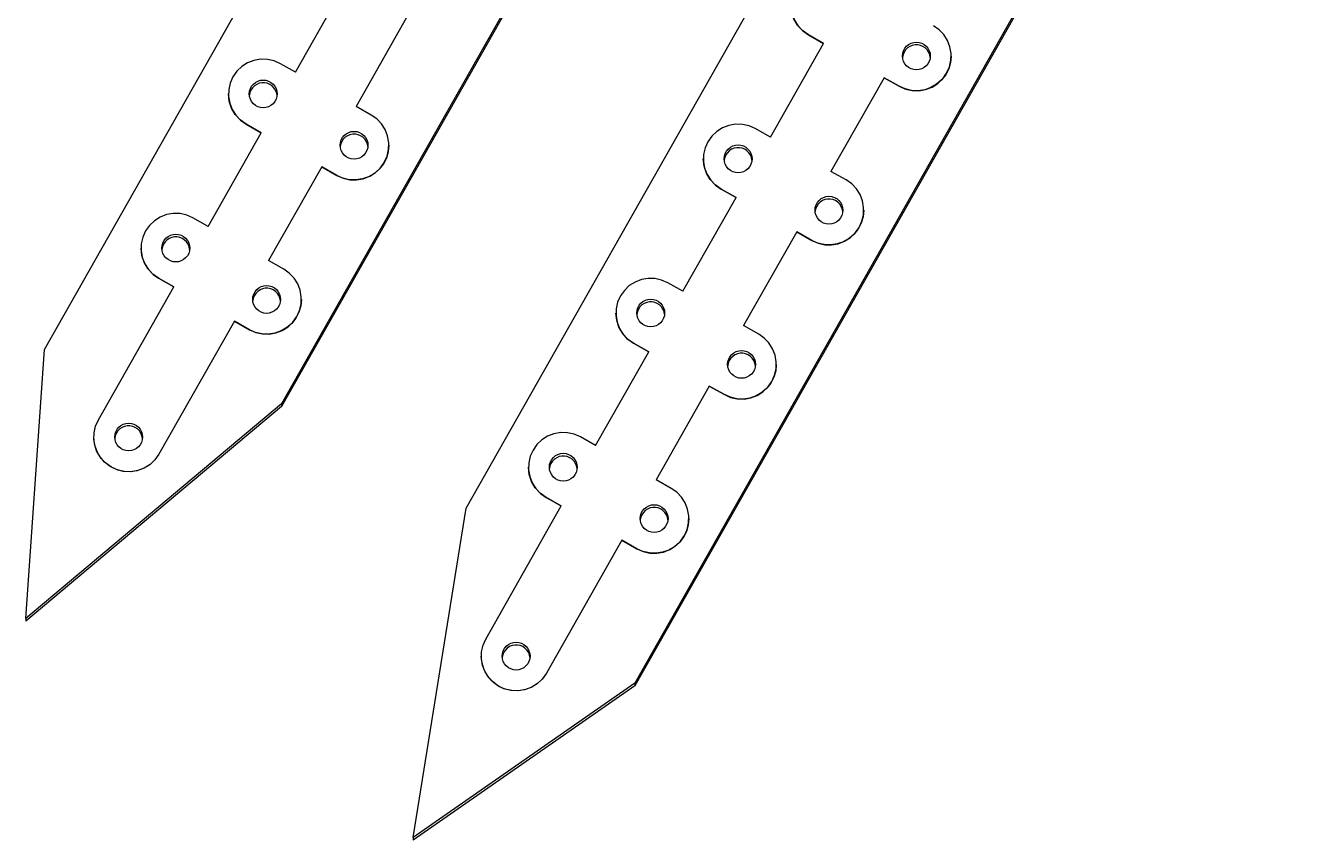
# Model space of a CAD drawing. Extents: x 2.75 to 8.34, y 2.35 to 7.17.
# Drawn here: x 7.5665 to 7.9313, y 2.3506 to 2.581 of the extents above; entities that cross this region are included whole.
import ezdxf

# ---------------------------------------------------------------- set-up
doc = ezdxf.new("R2010")
doc.units = 0
doc.header["$LTSCALE"] = 0.5
doc.layers.add('TANGENT_LINES', color=7, linetype='CONTINUOUS')
doc.layers.add('VISIBLE', color=7, linetype='CONTINUOUS')

msp = doc.modelspace()

# ---------------------------------------------------------------- linework, layer by layer
at = {"layer": 'TANGENT_LINES'}
for p, q in [((7.78794, 2.57844), (7.78794, 2.57843)), ((7.81363, 2.5639), (7.81363, 2.5639)), ((7.62884, 2.55318), (7.62884, 2.55318)), ((7.65454, 2.53865), (7.65454, 2.53865)), ((7.76321, 2.53481), (7.76321, 2.5348)), ((7.7889, 2.52027), (7.7889, 2.52027)), ((7.60411, 2.50955), (7.60411, 2.50955)), ((7.6298, 2.49502), (7.6298, 2.49502)), ((7.73847, 2.49118), (7.73847, 2.49117)), ((7.76417, 2.47664), (7.76417, 2.47664)), ((7.60418, 2.4598), (7.60418, 2.4598)), ((7.71374, 2.44755), (7.71374, 2.44754)), ((7.73943, 2.43302), (7.73943, 2.43301)), ((7.71381, 2.39779), (7.71381, 2.3978))]:
    msp.add_line(p, q, dxfattribs=at)
at = {"layer": 'VISIBLE'}
for p, q in [((7.57177, 2.48943), (7.76118, 2.82353)), ((7.81661, 2.78761), (7.63886, 2.47408)), ((7.81661, 2.78686), (7.63886, 2.47332)), ((7.6911, 2.44453), (7.86885, 2.75806)), ((7.93133, 2.73459), (7.73879, 2.39496)), ((7.93133, 2.73383), (7.73879, 2.39421)), ((7.64283, 2.56787), (7.65786, 2.59439)), ((7.67499, 2.5847), (7.65995, 2.55818)), ((7.67499, 2.5847), (7.65996, 2.55818)), ((7.77719, 2.54949), (7.79222, 2.57601)), ((7.78794, 2.57844), (7.79222, 2.57601)), ((7.79222, 2.57601), (7.78794, 2.57843)), ((7.82833, 2.57245), (7.82833, 2.57246)), ((7.64283, 2.56787), (7.63854, 2.57029)), ((7.80935, 2.56633), (7.79432, 2.53981)), ((7.80935, 2.56632), (7.79432, 2.5398)), ((7.80935, 2.56633), (7.81363, 2.5639)), ((7.80935, 2.56633), (7.80935, 2.56632)), ((7.81363, 2.5639), (7.80935, 2.56632)), ((7.62385, 2.56174), (7.62385, 2.56173)), ((7.66424, 2.55576), (7.65995, 2.55818)), ((7.61809, 2.52424), (7.63313, 2.55076)), ((7.62884, 2.55318), (7.63313, 2.55076)), ((7.63312, 2.55076), (7.62884, 2.55318)), ((7.77719, 2.54949), (7.77291, 2.55192)), ((7.66923, 2.5472), (7.66923, 2.54721)), ((7.75821, 2.54336), (7.75821, 2.54336)), ((7.65026, 2.54107), (7.63522, 2.51455)), ((7.65026, 2.54107), (7.63522, 2.51455)), ((7.65026, 2.54107), (7.65026, 2.54107)), ((7.65454, 2.53865), (7.65026, 2.54107)), ((7.65026, 2.54107), (7.65454, 2.53865)), ((7.7986, 2.53738), (7.79432, 2.53981)), ((7.75245, 2.50587), (7.76749, 2.53239)), ((7.76321, 2.53481), (7.76749, 2.53239)), ((7.76749, 2.53238), (7.76321, 2.5348)), ((7.80359, 2.52882), (7.80359, 2.52883)), ((7.61809, 2.52424), (7.61381, 2.52666)), ((7.78462, 2.5227), (7.76958, 2.49618)), ((7.78462, 2.52269), (7.76958, 2.49617)), ((7.78462, 2.5227), (7.7889, 2.52027)), ((7.78462, 2.5227), (7.78462, 2.52269)), ((7.7889, 2.52027), (7.78462, 2.52269)), ((7.59912, 2.51811), (7.59912, 2.5181)), ((7.6395, 2.51213), (7.63522, 2.51455)), ((7.58705, 2.46949), (7.60839, 2.50713)), ((7.60839, 2.50713), (7.60411, 2.50955)), ((7.60411, 2.50955), (7.60839, 2.50713)), ((7.75245, 2.50587), (7.74817, 2.50829)), ((7.6445, 2.50357), (7.6445, 2.50358)), ((7.73348, 2.49973), (7.73348, 2.49973)), ((7.62552, 2.49744), (7.60418, 2.4598)), ((7.62552, 2.49744), (7.60418, 2.4598)), ((7.62552, 2.49744), (7.62552, 2.49744)), ((7.6298, 2.49502), (7.62552, 2.49744)), ((7.62552, 2.49744), (7.6298, 2.49502)), ((7.77387, 2.49375), (7.76958, 2.49618)), ((7.56652, 2.41331), (7.57177, 2.48943)), ((7.72772, 2.46224), (7.74275, 2.48876)), ((7.73847, 2.49118), (7.74275, 2.48876)), ((7.74275, 2.48875), (7.73847, 2.49117)), ((7.77886, 2.48519), (7.77886, 2.4852)), ((7.75988, 2.47907), (7.74485, 2.45255)), ((7.75988, 2.47906), (7.74485, 2.45254)), ((7.75988, 2.47907), (7.76417, 2.47664)), ((7.75988, 2.47907), (7.75988, 2.47906)), ((7.76417, 2.47664), (7.75988, 2.47906)), ((7.63886, 2.47408), (7.56652, 2.41331)), ((7.63886, 2.47408), (7.63886, 2.47332)), ((7.63886, 2.47332), (7.56652, 2.41256)), ((7.72772, 2.46224), (7.72344, 2.46466)), ((7.70874, 2.4561), (7.70874, 2.4561)), ((7.74913, 2.45012), (7.74485, 2.45255)), ((7.67615, 2.35131), (7.6911, 2.44453)), ((7.69668, 2.40748), (7.71802, 2.44513)), ((7.71374, 2.44755), (7.71802, 2.44513)), ((7.71802, 2.44512), (7.71374, 2.44754)), ((7.75412, 2.44157), (7.75412, 2.44157)), ((7.73515, 2.43544), (7.71381, 2.3978)), ((7.73515, 2.43543), (7.71381, 2.39779)), ((7.73515, 2.43544), (7.73515, 2.43543)), ((7.73515, 2.43544), (7.73943, 2.43302)), ((7.73943, 2.43301), (7.73515, 2.43543)), ((7.56652, 2.41331), (7.56652, 2.41256)), ((7.73879, 2.39496), (7.67615, 2.35131)), ((7.73879, 2.39421), (7.67615, 2.35055)), ((7.73879, 2.39496), (7.73879, 2.39421)), ((7.67615, 2.35131), (7.67615, 2.35055))]:
    msp.add_line(p, q, dxfattribs=at)
for points in [[(7.79764, 2.59555), (7.79588, 2.59633), (7.79399, 2.59675), (7.79206, 2.5968), (7.79016, 2.59647), (7.78836, 2.59577), (7.78673, 2.59474), (7.78534, 2.59341), (7.78423, 2.59184), (7.78344, 2.59007), (7.78302, 2.58819), (7.78297, 2.58627), (7.7833, 2.58437), (7.784, 2.58257), (7.78503, 2.58094), (7.78636, 2.57955), (7.78794, 2.57844)], [(7.78794, 2.57843), (7.78625, 2.57964), (7.78486, 2.58117), (7.78381, 2.58296), (7.78317, 2.58493), (7.78295, 2.58699)], [(7.81363, 2.5639), (7.8154, 2.56312), (7.81728, 2.5627), (7.81921, 2.56265), (7.82111, 2.56298), (7.82291, 2.56368), (7.82454, 2.56471), (7.82594, 2.56604), (7.82705, 2.56761), (7.82783, 2.56938), (7.82825, 2.57126), (7.8283, 2.57318), (7.82797, 2.57508), (7.82727, 2.57688), (7.82624, 2.57851), (7.82491, 2.5799), (7.82333, 2.58101)], [(7.8224, 2.57208), (7.82225, 2.57283), (7.82196, 2.57354), (7.82153, 2.57419), (7.82098, 2.57473), (7.82034, 2.57516), (7.81963, 2.57546), (7.81887, 2.57561), (7.8181, 2.57561), (7.81734, 2.57546), (7.81663, 2.57516), (7.81599, 2.57473), (7.81544, 2.57419), (7.81501, 2.57354), (7.81472, 2.57283), (7.81457, 2.57208)], [(7.82833, 2.57245), (7.82815, 2.5706), (7.82763, 2.56881), (7.82678, 2.56716), (7.82563, 2.56569), (7.82422, 2.56447), (7.82261, 2.56353), (7.82086, 2.56291), (7.81901, 2.56264), (7.81715, 2.56271), (7.81534, 2.56314), (7.81363, 2.5639)], [(7.63854, 2.57029), (7.63678, 2.57107), (7.6349, 2.5715), (7.63297, 2.57154), (7.63107, 2.57121), (7.62927, 2.57052), (7.62764, 2.56949), (7.62624, 2.56816), (7.62513, 2.56658), (7.62435, 2.56482), (7.62392, 2.56294), (7.62388, 2.56101), (7.62421, 2.55912), (7.6249, 2.55732), (7.62593, 2.55569), (7.62727, 2.55429), (7.62884, 2.55318)], [(7.63761, 2.56136), (7.63746, 2.56211), (7.63717, 2.56283), (7.63674, 2.56347), (7.63619, 2.56401), (7.63555, 2.56444), (7.63484, 2.56474), (7.63408, 2.56489), (7.63331, 2.56489), (7.63255, 2.56474), (7.63184, 2.56444), (7.63119, 2.56401), (7.63065, 2.56347), (7.63022, 2.56283), (7.62993, 2.56211), (7.62977, 2.56136)], [(7.62884, 2.55318), (7.62716, 2.55438), (7.62576, 2.55592), (7.62471, 2.55771), (7.62407, 2.55967), (7.62385, 2.56173)], [(7.65454, 2.53865), (7.6563, 2.53787), (7.65818, 2.53745), (7.66011, 2.5374), (7.66201, 2.53773), (7.66381, 2.53843), (7.66544, 2.53946), (7.66684, 2.54079), (7.66795, 2.54236), (7.66873, 2.54412), (7.66916, 2.546), (7.6692, 2.54793), (7.66887, 2.54983), (7.66818, 2.55163), (7.66715, 2.55326), (7.66581, 2.55465), (7.66424, 2.55576)], [(7.66331, 2.54682), (7.66316, 2.54758), (7.66286, 2.54829), (7.66243, 2.54893), (7.66189, 2.54948), (7.66124, 2.54991), (7.66053, 2.5502), (7.65977, 2.55035), (7.659, 2.55035), (7.65824, 2.5502), (7.65753, 2.54991), (7.65689, 2.54948), (7.65634, 2.54893), (7.65591, 2.54829), (7.65562, 2.54758), (7.65547, 2.54682)], [(7.77291, 2.55192), (7.77114, 2.5527), (7.76926, 2.55312), (7.76733, 2.55317), (7.76543, 2.55284), (7.76363, 2.55214), (7.762, 2.55111), (7.7606, 2.54978), (7.75949, 2.54821), (7.75871, 2.54644), (7.75829, 2.54456), (7.75824, 2.54264), (7.75857, 2.54074), (7.75926, 2.53894), (7.7603, 2.53731), (7.76163, 2.53592), (7.76321, 2.53481)], [(7.66923, 2.5472), (7.66905, 2.54535), (7.66853, 2.54356), (7.66768, 2.54191), (7.66653, 2.54044), (7.66513, 2.53921), (7.66352, 2.53828), (7.66176, 2.53766), (7.65992, 2.53738), (7.65805, 2.53746), (7.65624, 2.53789), (7.65454, 2.53865)], [(7.77197, 2.54298), (7.77182, 2.54374), (7.77153, 2.54445), (7.7711, 2.54509), (7.77055, 2.54563), (7.76991, 2.54606), (7.7692, 2.54636), (7.76844, 2.54651), (7.76767, 2.54651), (7.76691, 2.54636), (7.7662, 2.54606), (7.76556, 2.54563), (7.76501, 2.54509), (7.76458, 2.54445), (7.76429, 2.54374), (7.76414, 2.54298)], [(7.76321, 2.5348), (7.76152, 2.53601), (7.76012, 2.53754), (7.75908, 2.53933), (7.75843, 2.5413), (7.75821, 2.54336)], [(7.7889, 2.52027), (7.79066, 2.51949), (7.79255, 2.51907), (7.79448, 2.51902), (7.79638, 2.51935), (7.79818, 2.52005), (7.79981, 2.52108), (7.8012, 2.52241), (7.80231, 2.52398), (7.8031, 2.52575), (7.80352, 2.52763), (7.80357, 2.52955), (7.80324, 2.53145), (7.80254, 2.53325), (7.80151, 2.53488), (7.80018, 2.53627), (7.7986, 2.53738)], [(7.79767, 2.52845), (7.79752, 2.5292), (7.79722, 2.52992), (7.79679, 2.53056), (7.79625, 2.5311), (7.79561, 2.53153), (7.79489, 2.53183), (7.79414, 2.53198), (7.79336, 2.53198), (7.79261, 2.53183), (7.79189, 2.53153), (7.79125, 2.5311), (7.79071, 2.53056), (7.79028, 2.52992), (7.78998, 2.5292), (7.78983, 2.52845)], [(7.80359, 2.52882), (7.80342, 2.52697), (7.80289, 2.52518), (7.80204, 2.52353), (7.80089, 2.52206), (7.79949, 2.52084), (7.79788, 2.5199), (7.79612, 2.51928), (7.79428, 2.51901), (7.79242, 2.51908), (7.7906, 2.51951), (7.7889, 2.52027)], [(7.61381, 2.52666), (7.61204, 2.52745), (7.61016, 2.52787), (7.60823, 2.52791), (7.60633, 2.52758), (7.60453, 2.52689), (7.6029, 2.52586), (7.6015, 2.52453), (7.60039, 2.52295), (7.59961, 2.52119), (7.59919, 2.51931), (7.59914, 2.51738), (7.59947, 2.51549), (7.60017, 2.51369), (7.6012, 2.51206), (7.60253, 2.51066), (7.60411, 2.50955)], [(7.61288, 2.51773), (7.61273, 2.51848), (7.61243, 2.5192), (7.612, 2.51984), (7.61146, 2.52038), (7.61082, 2.52081), (7.6101, 2.52111), (7.60934, 2.52126), (7.60857, 2.52126), (7.60782, 2.52111), (7.6071, 2.52081), (7.60646, 2.52038), (7.60591, 2.51984), (7.60549, 2.5192), (7.60519, 2.51848), (7.60504, 2.51773)], [(7.60411, 2.50955), (7.60242, 2.51076), (7.60103, 2.51229), (7.59998, 2.51408), (7.59933, 2.51604), (7.59912, 2.5181)], [(7.6298, 2.49502), (7.63157, 2.49424), (7.63345, 2.49382), (7.63538, 2.49377), (7.63728, 2.4941), (7.63908, 2.4948), (7.64071, 2.49583), (7.64211, 2.49716), (7.64322, 2.49873), (7.644, 2.50049), (7.64442, 2.50237), (7.64447, 2.5043), (7.64414, 2.5062), (7.64344, 2.508), (7.64241, 2.50963), (7.64108, 2.51102), (7.6395, 2.51213)], [(7.63857, 2.50319), (7.63842, 2.50395), (7.63813, 2.50466), (7.6377, 2.5053), (7.63715, 2.50585), (7.63651, 2.50628), (7.6358, 2.50657), (7.63504, 2.50672), (7.63427, 2.50672), (7.63351, 2.50657), (7.6328, 2.50628), (7.63215, 2.50585), (7.63161, 2.5053), (7.63118, 2.50466), (7.63088, 2.50395), (7.63073, 2.50319)], [(7.74817, 2.50829), (7.74641, 2.50907), (7.74452, 2.50949), (7.7426, 2.50954), (7.74069, 2.50921), (7.73889, 2.50851), (7.73726, 2.50748), (7.73587, 2.50615), (7.73476, 2.50458), (7.73397, 2.50281), (7.73355, 2.50093), (7.73351, 2.49901), (7.73384, 2.49711), (7.73453, 2.49531), (7.73556, 2.49368), (7.73689, 2.49229), (7.73847, 2.49118)], [(7.6445, 2.50357), (7.64432, 2.50172), (7.6438, 2.49993), (7.64295, 2.49828), (7.6418, 2.49681), (7.64039, 2.49559), (7.63878, 2.49465), (7.63702, 2.49403), (7.63518, 2.49376), (7.63332, 2.49383), (7.6315, 2.49426), (7.6298, 2.49502)], [(7.74724, 2.49935), (7.74709, 2.50011), (7.74679, 2.50082), (7.74637, 2.50146), (7.74582, 2.50201), (7.74518, 2.50243), (7.74446, 2.50273), (7.74371, 2.50288), (7.74294, 2.50288), (7.74218, 2.50273), (7.74146, 2.50243), (7.74082, 2.50201), (7.74028, 2.50146), (7.73985, 2.50082), (7.73955, 2.50011), (7.7394, 2.49935)], [(7.73847, 2.49117), (7.73678, 2.49238), (7.73539, 2.49391), (7.73434, 2.4957), (7.7337, 2.49767), (7.73348, 2.49973)], [(7.76417, 2.47664), (7.76593, 2.47586), (7.76781, 2.47544), (7.76974, 2.4754), (7.77164, 2.47573), (7.77344, 2.47642), (7.77507, 2.47745), (7.77647, 2.47878), (7.77758, 2.48036), (7.77836, 2.48212), (7.77878, 2.484), (7.77883, 2.48592), (7.7785, 2.48782), (7.77781, 2.48962), (7.77677, 2.49125), (7.77544, 2.49265), (7.77387, 2.49375)], [(7.77293, 2.48482), (7.77278, 2.48557), (7.77249, 2.48629), (7.77206, 2.48693), (7.77151, 2.48747), (7.77087, 2.4879), (7.77016, 2.4882), (7.7694, 2.48835), (7.76863, 2.48835), (7.76787, 2.4882), (7.76716, 2.4879), (7.76652, 2.48747), (7.76597, 2.48693), (7.76554, 2.48629), (7.76525, 2.48557), (7.7651, 2.48482)], [(7.77886, 2.48519), (7.77868, 2.48334), (7.77816, 2.48155), (7.77731, 2.4799), (7.77616, 2.47843), (7.77475, 2.47721), (7.77314, 2.47627), (7.77139, 2.47565), (7.76954, 2.47538), (7.76768, 2.47545), (7.76587, 2.47588), (7.76417, 2.47664)], [(7.60418, 2.4598), (7.60307, 2.45823), (7.60167, 2.4569), (7.60004, 2.45587), (7.59824, 2.45517), (7.59634, 2.45484), (7.59441, 2.45489), (7.59253, 2.45531), (7.59077, 2.45609), (7.58919, 2.4572), (7.58786, 2.4586), (7.58683, 2.46023), (7.58613, 2.46202), (7.5858, 2.46392), (7.58585, 2.46585), (7.58627, 2.46773), (7.58705, 2.46949)], [(7.59953, 2.46426), (7.59938, 2.46502), (7.59909, 2.46573), (7.59866, 2.46637), (7.59812, 2.46692), (7.59747, 2.46735), (7.59676, 2.46764), (7.596, 2.46779), (7.59523, 2.46779), (7.59447, 2.46764), (7.59376, 2.46735), (7.59312, 2.46692), (7.59257, 2.46637), (7.59214, 2.46573), (7.59185, 2.46502), (7.5917, 2.46426)], [(7.60418, 2.4598), (7.60303, 2.45818), (7.60158, 2.45682), (7.59989, 2.45579), (7.59803, 2.45511), (7.59606, 2.45482), (7.59408, 2.45493), (7.59216, 2.45544), (7.59038, 2.45632), (7.58882, 2.45753), (7.58753, 2.45904), (7.58657, 2.46078), (7.58597, 2.46267), (7.58577, 2.46464)], [(7.72344, 2.46466), (7.72167, 2.46544), (7.71979, 2.46586), (7.71786, 2.46591), (7.71596, 2.46558), (7.71416, 2.46488), (7.71253, 2.46385), (7.71113, 2.46252), (7.71002, 2.46095), (7.70924, 2.45919), (7.70882, 2.4573), (7.70877, 2.45538), (7.7091, 2.45348), (7.7098, 2.45168), (7.71083, 2.45005), (7.71216, 2.44866), (7.71374, 2.44755)], [(7.72251, 2.45572), (7.72236, 2.45648), (7.72206, 2.45719), (7.72163, 2.45783), (7.72109, 2.45838), (7.72044, 2.4588), (7.71973, 2.4591), (7.71897, 2.45925), (7.7182, 2.45925), (7.71744, 2.4591), (7.71673, 2.4588), (7.71609, 2.45838), (7.71554, 2.45783), (7.71511, 2.45719), (7.71482, 2.45648), (7.71467, 2.45572)], [(7.71374, 2.44754), (7.71205, 2.44875), (7.71065, 2.45028), (7.70961, 2.45207), (7.70896, 2.45404), (7.70874, 2.4561)], [(7.73943, 2.43302), (7.7412, 2.43223), (7.74308, 2.43181), (7.74501, 2.43177), (7.74691, 2.4321), (7.74871, 2.43279), (7.75034, 2.43382), (7.75174, 2.43515), (7.75285, 2.43673), (7.75363, 2.43849), (7.75405, 2.44037), (7.7541, 2.4423), (7.75377, 2.44419), (7.75307, 2.44599), (7.75204, 2.44762), (7.75071, 2.44902), (7.74913, 2.45012)], [(7.7482, 2.44119), (7.74805, 2.44194), (7.74775, 2.44266), (7.74733, 2.4433), (7.74678, 2.44384), (7.74614, 2.44427), (7.74542, 2.44457), (7.74467, 2.44472), (7.74389, 2.44472), (7.74314, 2.44457), (7.74242, 2.44427), (7.74178, 2.44384), (7.74124, 2.4433), (7.74081, 2.44266), (7.74051, 2.44194), (7.74036, 2.44119)], [(7.75412, 2.44157), (7.75395, 2.43971), (7.75342, 2.43793), (7.75257, 2.43627), (7.75143, 2.4348), (7.75002, 2.43358), (7.74841, 2.43264), (7.74665, 2.43202), (7.74481, 2.43175), (7.74295, 2.43183), (7.74113, 2.43225), (7.73943, 2.43301)], [(7.71381, 2.3978), (7.7127, 2.39622), (7.7113, 2.39489), (7.70967, 2.39386), (7.70787, 2.39317), (7.70597, 2.39284), (7.70404, 2.39288), (7.70216, 2.39331), (7.70039, 2.39409), (7.69882, 2.3952), (7.69749, 2.39659), (7.69645, 2.39822), (7.69576, 2.40002), (7.69543, 2.40192), (7.69548, 2.40384), (7.6959, 2.40572), (7.69668, 2.40748)], [(7.70916, 2.40226), (7.70901, 2.40301), (7.70872, 2.40373), (7.70829, 2.40437), (7.70774, 2.40491), (7.7071, 2.40534), (7.70639, 2.40564), (7.70563, 2.40579), (7.70486, 2.40579), (7.7041, 2.40564), (7.70339, 2.40534), (7.70275, 2.40491), (7.7022, 2.40437), (7.70177, 2.40373), (7.70148, 2.40301), (7.70133, 2.40226)], [(7.71381, 2.39779), (7.71266, 2.39617), (7.71121, 2.39482), (7.70952, 2.39378), (7.70766, 2.3931), (7.70569, 2.39281), (7.70371, 2.39293), (7.70179, 2.39343), (7.70001, 2.39431), (7.69844, 2.39553), (7.69716, 2.39704), (7.69619, 2.39877), (7.6956, 2.40066), (7.6954, 2.40264)]]:
    msp.add_lwpolyline(points, dxfattribs=at)
for points in [[(7.82242, 2.57246), (7.82235, 2.57169), (7.82212, 2.57095), (7.82176, 2.57027), (7.82127, 2.56968), (7.82067, 2.56919), (7.81999, 2.56883), (7.81925, 2.5686), (7.81848, 2.56853), (7.81772, 2.5686), (7.81698, 2.56883), (7.8163, 2.56919), (7.8157, 2.56968), (7.81521, 2.57027), (7.81485, 2.57095), (7.81462, 2.57169), (7.81455, 2.57246), (7.81462, 2.57323), (7.81485, 2.57396), (7.81521, 2.57464), (7.8157, 2.57524), (7.8163, 2.57573), (7.81698, 2.57609), (7.81772, 2.57632), (7.81848, 2.57639), (7.81925, 2.57632), (7.81999, 2.57609), (7.82067, 2.57573), (7.82127, 2.57524), (7.82176, 2.57464), (7.82212, 2.57396), (7.82235, 2.57323)], [(7.63763, 2.56174), (7.63755, 2.56097), (7.63733, 2.56023), (7.63697, 2.55955), (7.63648, 2.55896), (7.63588, 2.55847), (7.6352, 2.55811), (7.63446, 2.55788), (7.63369, 2.55781), (7.63293, 2.55788), (7.63219, 2.55811), (7.63151, 2.55847), (7.63091, 2.55896), (7.63042, 2.55955), (7.63006, 2.56023), (7.62983, 2.56097), (7.62976, 2.56174), (7.62983, 2.56251), (7.63006, 2.56324), (7.63042, 2.56392), (7.63091, 2.56452), (7.63151, 2.56501), (7.63219, 2.56537), (7.63293, 2.5656), (7.63369, 2.56567), (7.63446, 2.5656), (7.6352, 2.56537), (7.63588, 2.56501), (7.63648, 2.56452), (7.63697, 2.56392), (7.63733, 2.56324), (7.63755, 2.56251)], [(7.66332, 2.54721), (7.66325, 2.54644), (7.66302, 2.5457), (7.66266, 2.54502), (7.66217, 2.54443), (7.66157, 2.54394), (7.66089, 2.54357), (7.66016, 2.54335), (7.65939, 2.54327), (7.65862, 2.54335), (7.65788, 2.54357), (7.6572, 2.54394), (7.6566, 2.54443), (7.65611, 2.54502), (7.65575, 2.5457), (7.65553, 2.54644), (7.65545, 2.54721), (7.65553, 2.54797), (7.65575, 2.54871), (7.65611, 2.54939), (7.6566, 2.54999), (7.6572, 2.55048), (7.65788, 2.55084), (7.65862, 2.55106), (7.65939, 2.55114), (7.66016, 2.55106), (7.66089, 2.55084), (7.66157, 2.55048), (7.66217, 2.54999), (7.66266, 2.54939), (7.66302, 2.54871), (7.66325, 2.54797)], [(7.77199, 2.54336), (7.77192, 2.54259), (7.77169, 2.54186), (7.77133, 2.54118), (7.77084, 2.54058), (7.77024, 2.54009), (7.76956, 2.53973), (7.76882, 2.53951), (7.76806, 2.53943), (7.76729, 2.53951), (7.76655, 2.53973), (7.76587, 2.54009), (7.76527, 2.54058), (7.76478, 2.54118), (7.76442, 2.54186), (7.76419, 2.54259), (7.76412, 2.54336), (7.76419, 2.54413), (7.76442, 2.54487), (7.76478, 2.54555), (7.76527, 2.54614), (7.76587, 2.54663), (7.76655, 2.547), (7.76729, 2.54722), (7.76806, 2.54729), (7.76882, 2.54722), (7.76956, 2.547), (7.77024, 2.54663), (7.77084, 2.54614), (7.77133, 2.54555), (7.77169, 2.54487), (7.77192, 2.54413)], [(7.79769, 2.52883), (7.79761, 2.52806), (7.79739, 2.52732), (7.79702, 2.52664), (7.79653, 2.52605), (7.79594, 2.52556), (7.79526, 2.5252), (7.79452, 2.52497), (7.79375, 2.5249), (7.79298, 2.52497), (7.79224, 2.5252), (7.79156, 2.52556), (7.79097, 2.52605), (7.79048, 2.52664), (7.79011, 2.52732), (7.78989, 2.52806), (7.78981, 2.52883), (7.78989, 2.5296), (7.79011, 2.53033), (7.79048, 2.53101), (7.79097, 2.53161), (7.79156, 2.5321), (7.79224, 2.53246), (7.79298, 2.53269), (7.79375, 2.53276), (7.79452, 2.53269), (7.79526, 2.53246), (7.79594, 2.5321), (7.79653, 2.53161), (7.79702, 2.53101), (7.79739, 2.53033), (7.79761, 2.5296)], [(7.6129, 2.51811), (7.61282, 2.51734), (7.6126, 2.5166), (7.61223, 2.51592), (7.61174, 2.51533), (7.61115, 2.51484), (7.61047, 2.51448), (7.60973, 2.51425), (7.60896, 2.51418), (7.60819, 2.51425), (7.60745, 2.51448), (7.60677, 2.51484), (7.60617, 2.51533), (7.60569, 2.51592), (7.60532, 2.5166), (7.6051, 2.51734), (7.60502, 2.51811), (7.6051, 2.51888), (7.60532, 2.51961), (7.60569, 2.52029), (7.60617, 2.52089), (7.60677, 2.52138), (7.60745, 2.52174), (7.60819, 2.52197), (7.60896, 2.52204), (7.60973, 2.52197), (7.61047, 2.52174), (7.61115, 2.52138), (7.61174, 2.52089), (7.61223, 2.52029), (7.6126, 2.51961), (7.61282, 2.51888)], [(7.63859, 2.50358), (7.63851, 2.50281), (7.63829, 2.50207), (7.63793, 2.50139), (7.63744, 2.5008), (7.63684, 2.50031), (7.63616, 2.49994), (7.63542, 2.49972), (7.63465, 2.49964), (7.63388, 2.49972), (7.63315, 2.49994), (7.63247, 2.50031), (7.63187, 2.5008), (7.63138, 2.50139), (7.63102, 2.50207), (7.63079, 2.50281), (7.63072, 2.50358), (7.63079, 2.50434), (7.63102, 2.50508), (7.63138, 2.50576), (7.63187, 2.50636), (7.63247, 2.50685), (7.63315, 2.50721), (7.63388, 2.50743), (7.63465, 2.50751), (7.63542, 2.50743), (7.63616, 2.50721), (7.63684, 2.50685), (7.63744, 2.50636), (7.63793, 2.50576), (7.63829, 2.50508), (7.63851, 2.50434)], [(7.74726, 2.49973), (7.74718, 2.49897), (7.74696, 2.49823), (7.74659, 2.49755), (7.74611, 2.49695), (7.74551, 2.49646), (7.74483, 2.4961), (7.74409, 2.49588), (7.74332, 2.4958), (7.74255, 2.49588), (7.74181, 2.4961), (7.74113, 2.49646), (7.74054, 2.49695), (7.74005, 2.49755), (7.73968, 2.49823), (7.73946, 2.49897), (7.73938, 2.49973), (7.73946, 2.5005), (7.73968, 2.50124), (7.74005, 2.50192), (7.74054, 2.50251), (7.74113, 2.503), (7.74181, 2.50337), (7.74255, 2.50359), (7.74332, 2.50366), (7.74409, 2.50359), (7.74483, 2.50337), (7.74551, 2.503), (7.74611, 2.50251), (7.74659, 2.50192), (7.74696, 2.50124), (7.74718, 2.5005)], [(7.77295, 2.4852), (7.77288, 2.48443), (7.77265, 2.48369), (7.77229, 2.48301), (7.7718, 2.48242), (7.7712, 2.48193), (7.77052, 2.48157), (7.76978, 2.48134), (7.76902, 2.48127), (7.76825, 2.48134), (7.76751, 2.48157), (7.76683, 2.48193), (7.76623, 2.48242), (7.76574, 2.48301), (7.76538, 2.48369), (7.76515, 2.48443), (7.76508, 2.4852), (7.76515, 2.48597), (7.76538, 2.4867), (7.76574, 2.48738), (7.76623, 2.48798), (7.76683, 2.48847), (7.76751, 2.48883), (7.76825, 2.48906), (7.76902, 2.48913), (7.76978, 2.48906), (7.77052, 2.48883), (7.7712, 2.48847), (7.7718, 2.48798), (7.77229, 2.48738), (7.77265, 2.4867), (7.77288, 2.48597)], [(7.59955, 2.46465), (7.59948, 2.46388), (7.59925, 2.46314), (7.59889, 2.46246), (7.5984, 2.46187), (7.5978, 2.46138), (7.59712, 2.46101), (7.59638, 2.46079), (7.59562, 2.46071), (7.59485, 2.46079), (7.59411, 2.46101), (7.59343, 2.46138), (7.59283, 2.46187), (7.59234, 2.46246), (7.59198, 2.46314), (7.59176, 2.46388), (7.59168, 2.46465), (7.59176, 2.46541), (7.59198, 2.46615), (7.59234, 2.46683), (7.59283, 2.46743), (7.59343, 2.46792), (7.59411, 2.46828), (7.59485, 2.4685), (7.59562, 2.46858), (7.59638, 2.4685), (7.59712, 2.46828), (7.5978, 2.46792), (7.5984, 2.46743), (7.59889, 2.46683), (7.59925, 2.46615), (7.59948, 2.46541)], [(7.72252, 2.4561), (7.72245, 2.45534), (7.72222, 2.4546), (7.72186, 2.45392), (7.72137, 2.45332), (7.72077, 2.45283), (7.72009, 2.45247), (7.71936, 2.45225), (7.71859, 2.45217), (7.71782, 2.45225), (7.71708, 2.45247), (7.7164, 2.45283), (7.7158, 2.45332), (7.71531, 2.45392), (7.71495, 2.4546), (7.71473, 2.45534), (7.71465, 2.4561), (7.71473, 2.45687), (7.71495, 2.45761), (7.71531, 2.45829), (7.7158, 2.45888), (7.7164, 2.45937), (7.71708, 2.45974), (7.71782, 2.45996), (7.71859, 2.46004), (7.71936, 2.45996), (7.72009, 2.45974), (7.72077, 2.45937), (7.72137, 2.45888), (7.72186, 2.45829), (7.72222, 2.45761), (7.72245, 2.45687)], [(7.74822, 2.44157), (7.74814, 2.4408), (7.74792, 2.44007), (7.74755, 2.43939), (7.74706, 2.43879), (7.74647, 2.4383), (7.74579, 2.43794), (7.74505, 2.43771), (7.74428, 2.43764), (7.74351, 2.43771), (7.74277, 2.43794), (7.74209, 2.4383), (7.7415, 2.43879), (7.74101, 2.43939), (7.74064, 2.44007), (7.74042, 2.4408), (7.74034, 2.44157), (7.74042, 2.44234), (7.74064, 2.44308), (7.74101, 2.44375), (7.7415, 2.44435), (7.74209, 2.44484), (7.74277, 2.4452), (7.74351, 2.44543), (7.74428, 2.4455), (7.74505, 2.44543), (7.74579, 2.4452), (7.74647, 2.44484), (7.74706, 2.44435), (7.74755, 2.44375), (7.74792, 2.44308), (7.74814, 2.44234)], [(7.70918, 2.40264), (7.70911, 2.40187), (7.70888, 2.40114), (7.70852, 2.40046), (7.70803, 2.39986), (7.70743, 2.39937), (7.70675, 2.39901), (7.70601, 2.39878), (7.70524, 2.39871), (7.70448, 2.39878), (7.70374, 2.39901), (7.70306, 2.39937), (7.70246, 2.39986), (7.70197, 2.40046), (7.70161, 2.40114), (7.70138, 2.40187), (7.70131, 2.40264), (7.70138, 2.40341), (7.70161, 2.40415), (7.70197, 2.40483), (7.70246, 2.40542), (7.70306, 2.40591), (7.70374, 2.40627), (7.70448, 2.4065), (7.70524, 2.40657), (7.70601, 2.4065), (7.70675, 2.40627), (7.70743, 2.40591), (7.70803, 2.40542), (7.70852, 2.40483), (7.70888, 2.40415), (7.70911, 2.40341)]]:
    msp.add_lwpolyline(points, close=True, dxfattribs=at)

doc.saveas('drawing.dxf')
